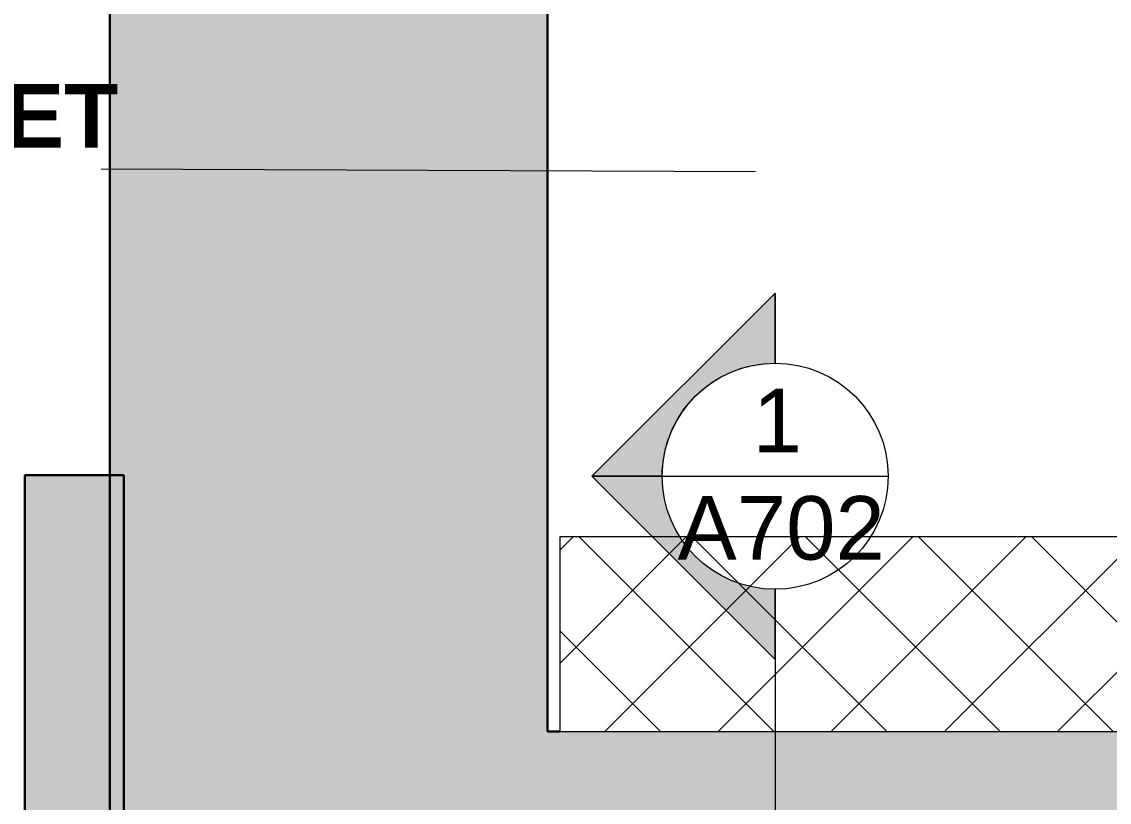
# Model space of a CAD drawing. Header units: inches. Extents: x -1287 to 1590, y -3558 to 989.
# Drawn here: x -1041.3 to -964.3, y 31.3 to 86.5 of the extents above; entities that cross this region are included whole.
import ezdxf

# ---------------------------------------------------------------- set-up
doc = ezdxf.new("R2010")
doc.units = ezdxf.units.IN
doc.header["$MEASUREMENT"] = 0
for name, color, linetype, lineweight in [('A-AREA-IDEN', 2, 'Continuous', 9), ('A-WALL', 113, 'Continuous', 18), ('A-WALL-PATT', 111, 'Continuous', 18), ('G-ANNO-SYMB', 111, 'Continuous', 9), ('Q-CASE', 31, 'Continuous', 9)]:
    doc.layers.add(name, color=color, linetype=linetype, lineweight=lineweight)
doc.styles.add('Swis721 Lt BT', font='swissl.ttf', dxfattribs={"height": 4.5})
doc.styles.add('Swis721 Lt BT_B', font='', dxfattribs={"height": 4.5})
doc.styles.get('Swis721 Lt BT_B').set_extended_font_data('Swis721 Lt BT', bold=True)

# ---------------------------------------------------------------- blocks, each defined once
blk = doc.blocks.new('CW Shelves _ Rails - Shelve Rail-8112145-1st Floor Construction')
at = {"layer": 'Q-CASE'}
h = blk.add_hatch(dxfattribs=at)
h.set_pattern_fill('FP_26', color=256, style=0, pattern_type=2)
h.set_pattern_definition([(45, (1005.191, -33.893), (-4.006467, 4.006467), []), (135, (1005.191, -33.893), (-4.006467, -4.006467), [])])
h.paths.add_polyline_path([(99.389, 2.362), (99.389, 16.142), (1.995, 16.142), (1.995, 2.362), (91.663, 2.362)], flags=0)
for p, q in [((99.389, 16.142), (1.995, 16.142)), ((1.995, 16.142), (1.995, 2.362)), ((1.995, 2.362), (99.389, 2.362))]:
    blk.add_line(p, q, dxfattribs=at)
blk = doc.blocks.new('Section - Section Head - Filled-1367765-1st Floor Construction')
at = {"layer": 'G-ANNO-SYMB'}
h = blk.add_hatch(color=256, dxfattribs=at)
edge = h.paths.add_edge_path(flags=0)
edge.add_line((-0.5202, 0), (-0.25, 0.2702))
edge.add_line((-0.25, 0.2702), (-0.25, 0.1667))
edge.add_arc((-0.25, 0), 0.1667, 90, 180)
edge.add_line((-0.4167, 0), (-0.5202, 0))
h = blk.add_hatch(color=256, dxfattribs=at)
edge = h.paths.add_edge_path(flags=0)
edge.add_line((0.0202, 0), (-0.0833, 0))
edge.add_arc((-0.25, 0), 0.1667, 0, 90)
edge.add_line((-0.25, 0.1667), (-0.25, 0.2702))
edge.add_line((-0.25, 0.2702), (0.0202, 0))
for p, q in [((-0.25, 0.2702), (-0.5202, 0)), ((-0.25, 0.2702), (-0.5202, 0)), ((-0.25, 0.2702), (0.0202, 0)), ((-0.25, 0.1667), (-0.25, 0.2702)), ((0.0202, 0), (-0.25, 0.2702)), ((-0.25, 0.2702), (-0.25, 0.1667)), ((-0.5202, 0), (-0.4167, 0)), ((-0.0833, 0), (0.0202, 0)), ((-0.5202, 0), (-0.4167, 0)), ((-0.4167, 0), (-0.5202, 0)), ((0.0202, 0), (-0.0833, 0)), ((-0.0833, 0), (0.0202, 0))]:
    blk.add_line(p, q, dxfattribs=at)
for start, end in [(0, 180), (360, 180), (90, 180), (0, 90), (180, 360)]:
    blk.add_arc((-0.25, 0), 0.1667, start, end, dxfattribs=at)

msp = doc.modelspace()

# ---------------------------------------------------------------- hatches: boundary and pattern name
at = {"layer": 'A-WALL-PATT'}
h = msp.add_hatch(color=7, dxfattribs=at)
h.paths.add_polyline_path([(-1035.062, 16.255), (-1015.062, 16.255), (-1015.062, 96.005), (-1035.062, 96.005), (-1035.062, 17.581)], flags=0)
h.paths.add_polyline_path([(-1015.062, 133.505), (-1015.062, 216.005), (-1035.062, 216.005), (-1035.062, 133.505)], flags=0)
h.paths.add_polyline_path([(-1020.632, 253.505), (-1015.062, 253.505), (-1015.062, 342.005), (-1035.062, 342.005), (-1035.062, 253.505)], flags=0)
h.paths.add_polyline_path([(-1020.632, 379.505), (-1015.062, 379.505), (-1015.062, 468.124), (-1035.062, 468.124), (-1035.062, 379.505)], flags=0)
h.paths.add_polyline_path([(-1015.062, 505.624), (-1015.062, 604.374), (-1035.062, 604.374), (-1035.062, 505.624)], flags=0)
h.paths.add_polyline_path([(-1020.632, 641.874), (-1015.062, 641.874), (-1015.062, 729.874), (-1035.062, 729.874), (-1035.062, 641.874)], flags=0)
h.paths.add_polyline_path([(-1020.632, 767.374), (-1015.062, 767.374), (-1015.062, 789.874), (-1035.062, 789.874), (-1035.062, 767.374)], flags=0)
at = {"layer": 'A-WALL-PATT', "lineweight": 9}
msp.add_hatch(color=7, dxfattribs=at).paths.add_polyline_path([(-1007.244, 36.255), (-1004.062, 36.255), (-1004.062, 91.255), (-1015.062, 91.255), (-1015.062, 36.255)], flags=0)
at = {"layer": 'A-WALL-PATT'}
msp.add_hatch(color=250, dxfattribs=at).paths.add_polyline_path([(-1034.062, 16.255), (-1034.062, 54.414), (-1041.062, 54.414), (-1041.062, 16.255), (-1035.062, 16.255)], flags=0)
h = msp.add_hatch(color=250, dxfattribs=at)
h.paths.add_polyline_path([(-590.071, 16.255), (-590.071, 36.255), (-772.043, 36.255), (-772.043, 16.255), (-605.071, 16.255)], flags=0)
h.paths.add_polyline_path([(-993.856, 16.255), (-901.043, 16.255), (-901.043, 36.255), (-1015.062, 36.255), (-1015.062, 16.255)], flags=0)
h.paths.add_polyline_path([(-834.136, 16.255), (-834.136, 36.255), (-861.043, 36.255), (-861.043, 16.255), (-843.043, 16.255)], flags=0)

# ---------------------------------------------------------------- linework, layer by layer
at = {"layer": 'A-AREA-IDEN'}
msp.add_line((-989.356, 75.874), (-1035.666, 76.058), dxfattribs=at)
at = {"layer": 'A-WALL', "color": 8, "lineweight": 30}
for p, q in [((-1035.062, 96.005), (-1035.062, -83.495)), ((-1004.062, 36.255), (-1004.062, 91.255)), ((-1041.062, 16.255), (-1041.062, 54.414)), ((-1041.062, 54.414), (-1034.062, 54.414)), ((-1034.062, 54.414), (-1034.062, 16.255)), ((-1004.062, 36.255), (-1003.196, 36.255))]:
    msp.add_line(p, q, dxfattribs=at)
at = {"layer": 'G-ANNO-SYMB'}
for p, q in [((-995.953, 54.332), (-979.953, 54.332)), ((-987.953, 42.332), (-987.953, -180.842))]:
    msp.add_line(p, q, dxfattribs=at)

# ---------------------------------------------------------------- block references
at = {"layer": 'G-ANNO-SYMB', "extrusion": (0, 0, -1), "xscale": 47.99999999999997, "yscale": 47.99999999999997, "zscale": 47.99999999999997, "rotation": 270.0000000000003}
msp.add_blockref('Section - Section Head - Filled-1367765-1st Floor Construction', (987.953, 42.332), dxfattribs=at)
at = {"layer": 'Q-CASE'}
msp.add_blockref('CW Shelves _ Rails - Shelve Rail-8112145-1st Floor Construction', (-1005.191, 33.893), dxfattribs=at)

# ---------------------------------------------------------------- texts
at = {"layer": 'A-AREA-IDEN', "insert": (-1080.548, 82.101), "char_height": 4.5, "width": 54.237, "attachment_point": 1, "style": 'Swis721 Lt BT_B'}
msp.add_mtext('LINEN CLOSET', dxfattribs=at)
at = {"layer": 'G-ANNO-SYMB', "char_height": 4.5, "attachment_point": 1, "style": 'Swis721 Lt BT'}
for s, insert, width in [('1', (-989.547, 60.52), 4.0905), ('A702', (-994.867, 52.927), 16.968)]:
    msp.add_mtext(s, dxfattribs=dict(at, insert=insert, width=width))

doc.saveas('drawing.dxf')
